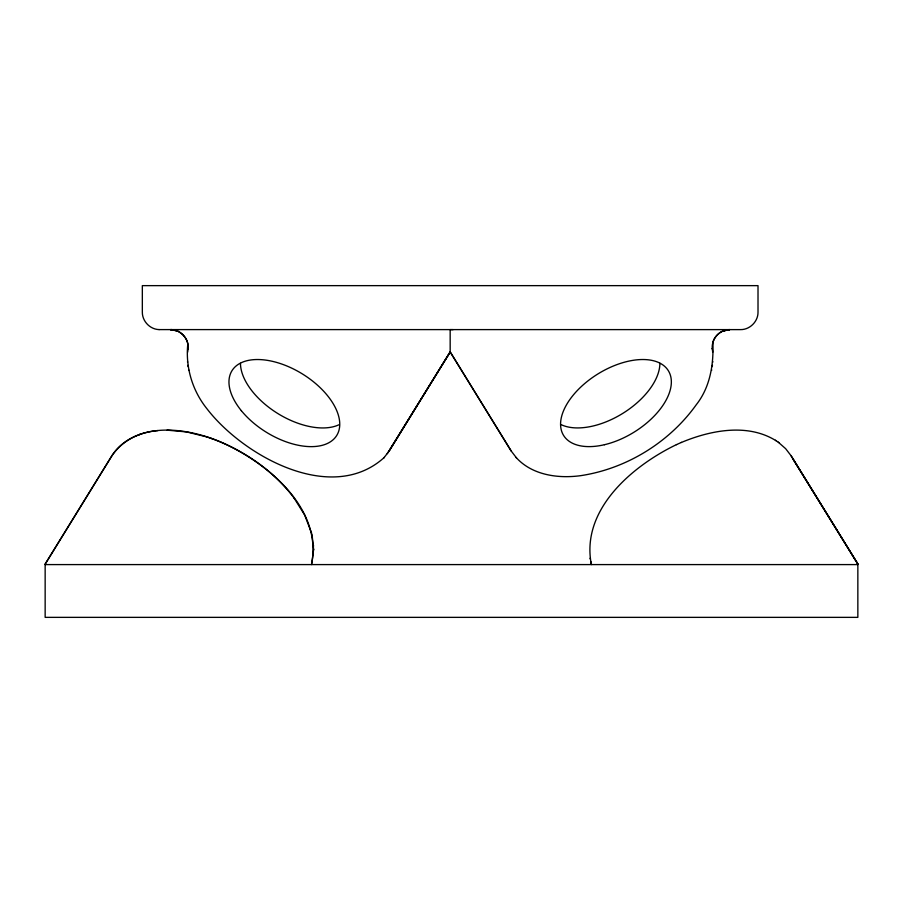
<?xml version="1.0" encoding="UTF-8"?>
<svg xmlns="http://www.w3.org/2000/svg" width="903" height="903" viewBox="0 0 903 903"><rect width="100%" height="100%" fill="white"/><g stroke="black" fill="none" stroke-linecap="round" stroke-linejoin="round"><path stroke-width="1.35" d="M516.076 457.437C532.048 475.226 558.189 478.748 580.753 475.655C626.513 468.725 669.304 442.414 696.236 404.781C710.345 386.935 713.686 364.248 712.907 342.44C714.668 334.979 722.626 329.46 729.59 329.618L722.772 331.085L729.714 329.618M313.634 549.171L311.885 563.201M173.782 329.922L177.564 331.085L170.893 329.618C179.008 329.651 186.481 336.018 187.813 344.02C185.386 367.115 192.283 390.525 206.934 408.743C242.828 455.462 331.424 505.454 384.272 457.437M712.433 365.297L712.253 366.629M712.749 362.238L712.817 361.55M187.632 352.215L188.084 348.479L188.005 349.077C189.664 339.031 180.002 329.29 170.791 329.618M711.598 370.433L711.711 369.779M311.479 564.589C322.721 509.981 270.539 465.745 226.529 444.615C191.605 427.954 137.549 418.89 111.927 455.733L45.15 564.036L45.15 617.359L857.85 617.359L857.85 564.036L791.073 455.733L785.633 448.667L778.307 442.222M45.15 564.217L111.848 455.868C121.555 440.179 139.942 432.04 157.822 430.584M383.798 457.99L389.17 450.958L450.168 351.82M389.148 451.003L450.168 352.046L450.168 330.566M387.252 453.712L450.168 352.023L511.188 451.003L516.55 457.99M676.539 444.592C632.811 465.621 581.419 508.908 591.093 563.066M681.336 442.47C711.508 429.828 750.235 422.457 778.917 442.639M676.392 444.66L681.517 442.38M135.439 436.093L136.105 435.833M138.938 434.727L140.247 434.264M143.261 433.305L143.916 433.101M726.599 329.922C717.829 331.367 711.192 340.25 712.332 349.077L712.264 348.479L712.704 352.215M172.134 329.697L170.633 329.618M729.455 329.618L728.213 329.697M171.559 329.64L170.746 329.618M159.052 329.595L740.37 329.618C749.795 329.877 758.249 321.445 758.012 312.032L758.012 285.641L142.335 285.641L142.335 312.032C142.121 321.129 150 329.392 159.097 329.595M45.15 564.589L857.85 564.589M450.168 329.618L453.08 329.629M167.089 430.155L186.639 431.927M206.776 436.905L186.74 431.95M211.505 438.508C243.81 450.213 273.372 470.621 294.175 498.14M206.482 436.804L211.765 438.587M775.44 440.246L776.049 440.675M293.904 497.767L304.672 515.037L311.433 532.702M792.778 458.758L857.85 564.014M791.152 455.868L857.85 564.025M450.168 351.809L511.188 451.003M590.901 562.343L591.51 564.589L590.743 561.61M311.14 531.528L311.287 532.138M312.077 535.377L312.224 536.01M312.19 535.919L313.657 549.893M311.287 532.07L312.348 536.585M590.054 558.257L590.212 558.98M188.095 366.629L187.903 365.297M188.625 369.779L188.738 370.433M187.519 361.55L187.598 362.238M313.533 545.514L313.555 546.225M659.879 363.322A61.573 34.258 -31.6 0 1 622.98 413.258A61.573 34.258 -31.6 0 1 561.418 424.771M338.93 424.771A61.573 34.258 31.7 0 1 277.39 413.269A61.573 34.258 31.7 0 1 240.469 363.322M604.446 444.716A61.573 34.269 -31.7 0 0 668.66 371.246A61.573 34.269 -31.7 0 0 574.805 393.268A61.573 34.269 -31.7 0 0 604.446 444.716M241.315 410.651A61.573 34.269 31.7 0 0 336.097 436.42A61.573 34.269 31.7 0 0 275.708 362.159A61.573 34.269 31.7 0 0 241.315 410.651"/></g></svg>
